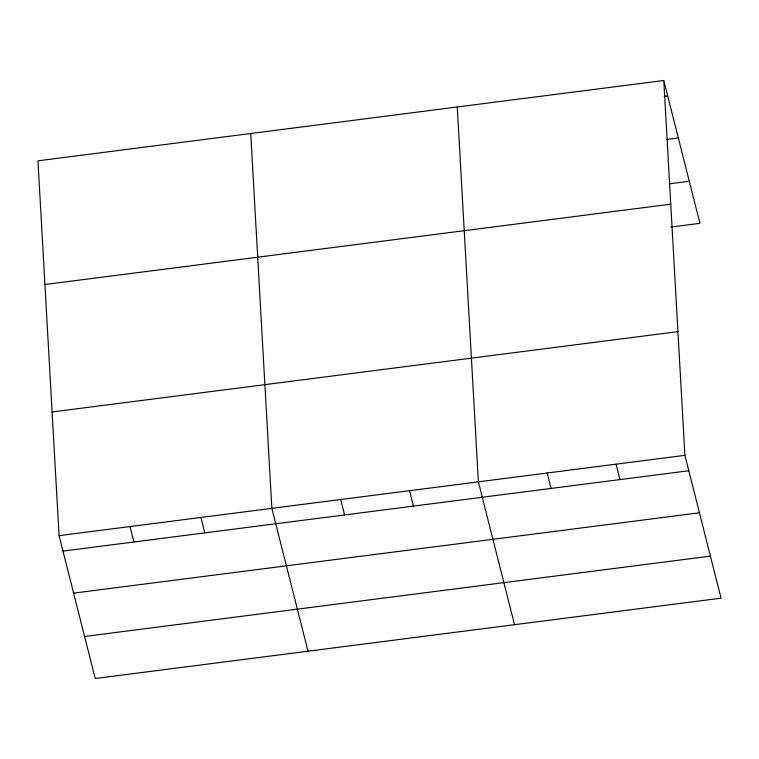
<?xml version="1.0" encoding="UTF-8"?>
<svg xmlns="http://www.w3.org/2000/svg" width="759" height="759" viewBox="0 0 759 759"><rect width="100%" height="100%" fill="white"/><g stroke="black" fill="none" stroke-linecap="round" stroke-linejoin="round"><path stroke-width="1.14" d="M663.783 80.482L37.95 160.823L59.069 535.664L95.217 678.518L721.05 598.177L684.903 455.334L663.783 80.482L699.931 223.336L670.757 227.074M664.182 96.355L667.683 95.909M666.658 139.457L678.328 137.958M669.447 183.83L689.286 181.278M44.923 284.521L670.747 204.18M52.105 411.966L677.929 331.626M59.069 535.664L684.903 455.334M62.978 551.091L688.802 470.751M73.614 593.14L699.447 512.799M84.581 636.469L710.405 556.129M616.061 464.166L619.961 479.584M547.22 472.999L551.119 488.426M514.526 624.695L478.379 481.842L457.26 106.991M409.537 490.675L413.437 506.101M340.696 499.517L344.595 514.934M308.002 651.203L271.855 508.35L250.736 133.508M200.926 517.458L204.826 532.875M129.998 526.566L133.907 541.983"/></g></svg>
